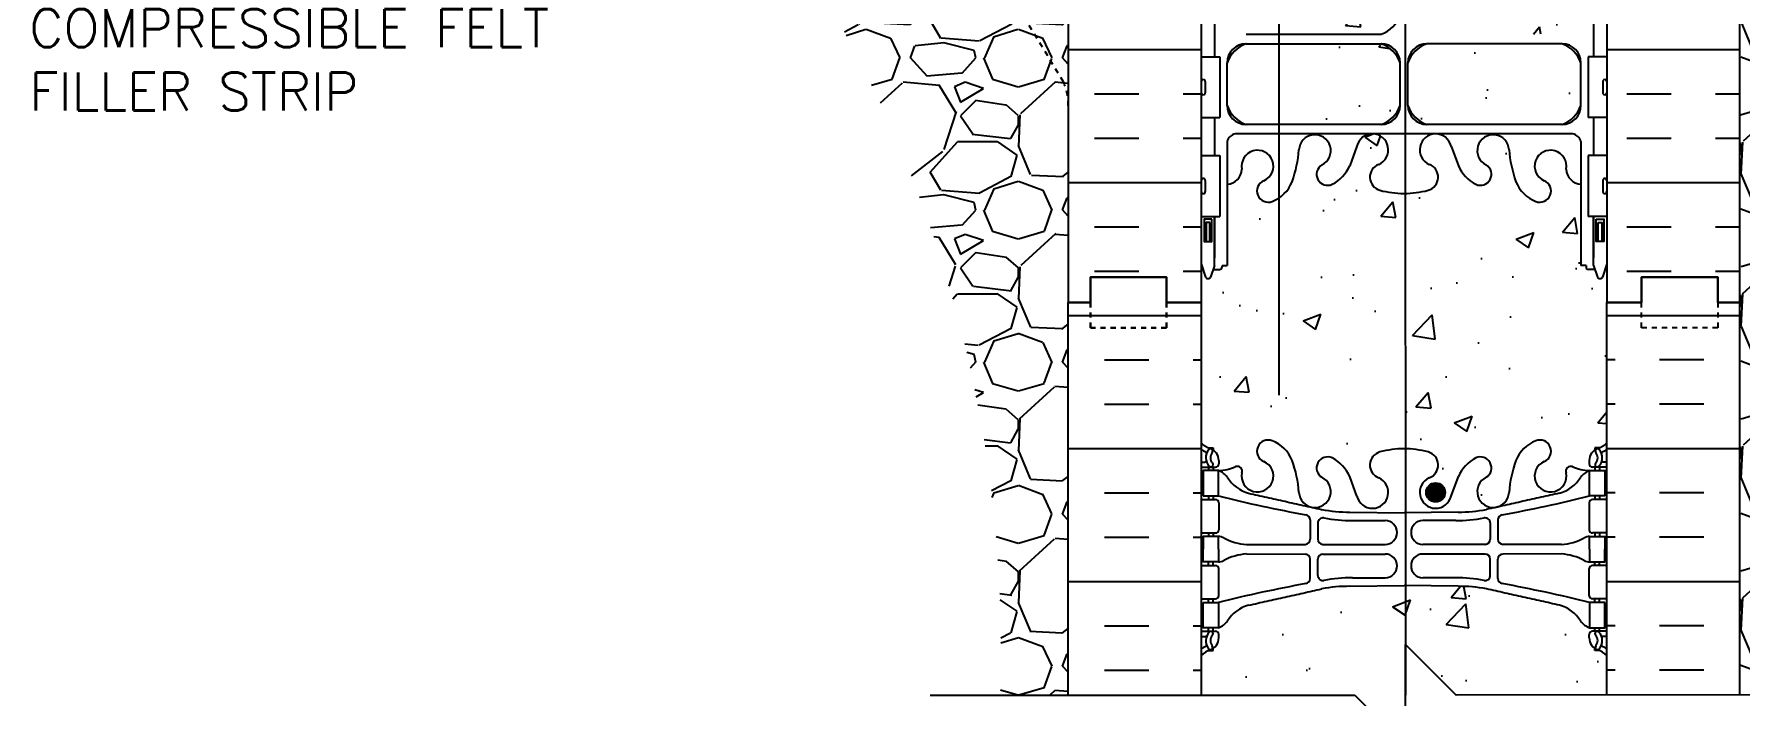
# Model space of a CAD drawing. Header units: inches. Extents: x 14 to 115, y 54 to 152.
# Drawn here: x 61.6 to 95.25, y 86.43 to 99.49 of the extents above; entities that cross this region are included whole.
import ezdxf

# ---------------------------------------------------------------- set-up
doc = ezdxf.new("R2010")
doc.units = ezdxf.units.IN
doc.header["$LTSCALE"] = 0.5
doc.header["$MEASUREMENT"] = 0
doc.linetypes.add('DASHED2', pattern=[0.375, 0.25, -0.125])
doc.linetypes.add('HIDDEN2', pattern=[0.1875, 0.125, -0.0625])
for name, color, linetype in [('HATCH', 12, 'Continuous'), ('Hidden2', 12, 'HIDDEN2'), ('LINE18', 9, 'Continuous'), ('line25', 2, 'Continuous'), ('LINE3', 3, 'Continuous'), ('LINE50', 5, 'Continuous'), ('LINE9', 9, 'Continuous'), ('TEXT', 4, 'Continuous'), ('Web_Edge', 9, 'Continuous')]:
    doc.layers.add(name, color=color, linetype=linetype)
doc.styles.add('ROMANS', font='romans.shx', dxfattribs={"height": 0.75})
pattern_1 = [(0, (-2845.2304, -357.5647), (0, 2.625), []), (0, (-2845.2304, -356.6897), (0, 2.625), [0.875, -0.875]), (0, (-2845.2304, -355.8147), (0, 2.625), [0.875, -0.875])]

msp = doc.modelspace()

# ---------------------------------------------------------------- hatches: boundary and pattern name
at = {"layer": 'HATCH'}
h = msp.add_hatch(dxfattribs=at)
h.set_pattern_fill('INSUL', color=256, scale=7, style=0)
h.set_pattern_definition(pattern_1)
edge = h.paths.add_edge_path()
edge.add_line((84.6265303, 102.1979694), (84.1265303, 102.1979694))
edge.add_line((84.1265303, 102.1979694), (82.3765303, 111.4479694))
edge.add_line((82.3765303, 111.4479694), (82.3765303, 112.1979694))
edge.add_line((82.3765303, 112.1979694), (82.0015303, 112.1979694))
edge.add_line((82.0015303, 112.1979694), (82.0015303, 94.1979694))
edge.add_line((82.0015303, 94.1979694), (82.4390303, 94.1979694))
edge.add_line((82.4390303, 94.1979694), (82.4390303, 94.6979694))
edge.add_line((82.4390303, 94.6979694), (83.9390303, 94.6979694))
edge.add_line((83.9390303, 94.6979694), (83.9390303, 94.1979694))
edge.add_line((83.9390303, 94.1979694), (84.3765303, 94.1979694))
edge.add_line((84.6265303, 102.1979694), (84.6265303, 94.1979694))
h = msp.add_hatch(dxfattribs=at)
h.set_pattern_fill('INSUL', color=256, scale=7, style=0)
h.set_pattern_definition(pattern_1)
edge = h.paths.add_edge_path()
edge.add_line((92.6265303, 102.1979694), (93.1265303, 102.1979694))
edge.add_line((93.1265303, 102.1979694), (94.8765303, 111.4479694))
edge.add_line((94.8765303, 111.4479694), (94.8765303, 112.1979694))
edge.add_line((94.8765303, 112.1979694), (95.2515303, 112.1979694))
edge.add_line((95.2515303, 112.1979694), (95.2515303, 94.1979694))
edge.add_line((95.2515303, 94.1979694), (94.8140303, 94.1979694))
edge.add_line((94.8140303, 94.1979694), (94.8140303, 94.6979694))
edge.add_line((94.8140303, 94.6979694), (93.3140303, 94.6979694))
edge.add_line((93.3140303, 94.6979694), (93.3140303, 94.1979694))
edge.add_line((93.3140303, 94.1979694), (92.8765303, 94.1979694))
edge.add_line((92.6265303, 102.1979694), (92.6265303, 94.1979694))
h = msp.add_hatch(dxfattribs=at)
h.set_pattern_fill('GRAVEL', color=256, scale=3, style=0)
h.set_pattern_definition([(228.0128, (97.41153, 89.45283), (-23.9999947, -27.000004), [0.40361, -39.95726]), (184.9697, (97.14153, 89.15283), (36.00000315, 2.9999739), [0.6926, -68.56777]), (132.5104, (96.45153, 89.09283), (29.9999722, -33.000026), [0.48836, -48.3481]), (267.2737, (95.28153, 88.34283), (2.99998805, 60.0000009), [0.63071, -62.44067]), (292.8337, (95.25153, 87.71283), (-15.0000297, 35.9999892), [0.61847, -61.22812]), (357.2737, (95.49153, 87.14283), (-60.0000009, 2.99998805), [0.63071, -62.44067]), (37.6942, (96.12153, 87.11283), (-39.00002204, -29.9999712), [0.83409, -82.57455]), (72.2553, (96.78153, 87.62283), (21.0000323, 65.9999887), [0.78746, -77.95896]), (121.4296, (97.02153, 88.37283), (-24.0000247, 38.9999851), [0.63285, -62.65222]), (175.2364, (96.69153, 88.91283), (33.0000028, -2.9999746), [0.7225, -35.40229]), (222.3974, (95.97153, 88.97283), (-36.00002205, -32.99997625), [0.934344, -92.500125]), (138.8141, (98.25153, 88.31283), (-21.000009, 17.999992), [0.3189, -31.57153]), (171.4692, (98.01153, 88.52283), (38.9999949, -6.0000237), [0.60671, -60.06453]), (225, (97.4115, 88.6128), (-3e-16, -3), [0.42426, -3.81838]), (203.1986, (97.20153, 88.97283), (14.999999, 6.000004), [0.22847, -22.61885]), (291.8014, (96.99153, 88.88283), (-3, 9.000001), [0.3231, -15.83239]), (30.9638, (97.11153, 88.58283), (8.999994, 6.000007), [0.52479, -16.96807]), (161.565, (97.5615, 88.8528), (6, -2.999995), [0.37947, -9.10736]), (16.3895, (95.25153, 88.88283), (30.0000066, 8.9999781), [0.5316, -52.62853]), (70.3462, (95.76153, 89.03283), (-11.9999857, -33.0000064), [0.44598, -44.15222]), (293.1986, (97.56153, 89.45283), (-6.000004, 14.999999), [0.45694, -22.39037]), (343.6105, (97.74153, 89.03283), (-30.0000066, 8.9999781), [0.5316, -52.62853]), (339.444, (95.25153, 87.02283), (-15.0000055, 5.999988), [0.51264, -25.11937]), (294.7751, (95.73153, 86.84283), (-14.9999766, 33.0000103), [0.42953, -42.52393]), (66.8014, (97.59153, 86.45283), (6.000004, 14.999999), [0.45694, -22.39037]), (17.354, (97.77153, 86.87283), (-39.000006, -11.9999835), [0.50289, -49.78627]), (69.444, (96.12153, 86.45283), (-5.999988, -15.0000055), [0.25632, -25.3757]), (101.31, (97.41153, 86.45283), (-2.999993, 12.000002), [0.15297, -15.14409]), (165.9638, (97.3815, 86.6028), (9.000002, -2.999994), [0.61847, -11.75085]), (186.009, (96.78153, 86.75283), (29.9999993, 2.999998), [0.57315, -56.74177]), (303.69, (97.1115, 88.3128), (-3.000004, 6), [0.43267, -10.384]), (353.1572, (97.35153, 87.95283), (50.9999981, -6.000024), [0.75538, -74.78269]), (60.9454, (98.10153, 87.86283), (-12, -21.000001), [0.30887, -30.57802]), (90, (98.2515, 88.1328), (-3, 3), [0.18, -2.82]), (120.2564, (96.72153, 86.84283), (11.9999847, -21.0000074), [0.41677, -41.26056]), (48.0128, (96.51153, 87.20283), (23.9999947, 27.000004), [0.80722, -39.55366]), (0, (97.0515, 87.8028), (3, 3), [0.78, -2.22]), (325.3048, (97.83153, 87.80283), (-29.9999828, 21.0000258), [0.47434, -46.95982]), (254.0546, (98.22153, 87.53283), (-3, -12), [0.4368, -21.40352]), (207.646, (98.10153, 87.11283), (-56.9999874, -30.00002314), [0.711195, -70.40842]), (175.4261, (97.47153, 86.78283), (-39.0000017, 2.9999844), [0.7524, -74.48722])])
edge = h.paths.add_edge_path()
edge.add_line((95.2515303, 108.1973601), (95.2515303, 94.1979694))
edge.add_line((95.2515303, 94.1979694), (95.2515303, 86.4528345))
edge.add_line((95.2515303, 86.4528345), (95.9256124, 86.4528345))
edge.add_spline(control_points=[(95.9256124, 86.4528345), (96.0338787, 87.0981711), (96.7951031, 91.7032139), (97.4037985, 98.6262522), (100.989784, 105.5249037), (103.8782258, 107.0253353), (104.6731316, 107.4382575)], knot_values=[0, 0, 0, 0, 1.9620139328, 13.9997916935, 21.004381024, 23.6639904352, 23.6639904352, 23.6639904352, 23.6639904352], degree=3, periodic=0)
edge.add_line((104.6731316, 107.4382575), (104.6731316, 108.1979694))
edge.add_line((104.6731316, 108.1979694), (95.2515303, 108.1973601))
h = msp.add_hatch(dxfattribs=at)
h.set_pattern_fill('GRAVEL', color=256, scale=3, style=0)
h.set_pattern_definition([(228.01279, (2.16, 3), (-24, -27), [0.40361, -39.957264]), (184.96974, (1.89, 2.7), (36, 3), [0.692604, -68.567774]), (132.51045, (1.2, 2.64), (30, -33), [0.488364, -48.3481]), (267.27369, (0.03, 1.89), (3, 60), [0.630714, -62.440674]), (292.83365, (0, 1.26), (-15, 36), [0.618465, -61.22812]), (357.27369, (0.24, 0.69), (-60, 3), [0.630714, -62.440674]), (37.69424, (0.87, 0.66), (-39, -30), [0.834087, -82.574546]), (72.25533, (1.53, 1.17), (21, 66), [0.787464, -77.958964]), (121.42957, (1.77, 1.92), (-24, 39), [0.63285, -62.65222]), (175.23636, (1.44, 2.46), (33, -3), [0.722496, -35.40229]), (222.39744, (0.72, 2.52), (-36, -33), [0.934344, -92.500125]), (138.81407, (3, 1.86), (-21, 18), [0.318903, -31.571534]), (171.46923, (2.76, 2.07), (39, -6), [0.60671, -60.064534]), (225, (2.16, 2.16), (-3e-16, -3), [0.42426, -3.81838]), (203.1986, (1.95, 2.52), (15, 6), [0.228474, -22.618845]), (291.8014, (1.74, 2.43), (-3, 9), [0.32311, -15.832385]), (30.96376, (1.86, 2.13), (9, 6), [0.52479, -16.96807]), (161.56505, (2.31, 2.4), (6, -3), [0.37947, -9.10736]), (16.38954, (0, 2.43), (30, 9), [0.5316, -52.628535]), (70.34618, (0.51, 2.58), (-12, -33), [0.445983, -44.152223]), (293.1986, (2.31, 3), (-6, 15), [0.456945, -22.390374]), (343.61046, (2.49, 2.58), (-30, 9), [0.5316, -52.628535]), (339.44395, (0, 0.57), (-15, 6), [0.51264, -25.11937]), (294.77514, (0.48, 0.39), (-15, 33), [0.429534, -42.52393]), (66.8014, (2.34, 0), (6, 15), [0.456945, -22.390374]), (17.35402, (2.52, 0.42), (-39, -12), [0.502893, -49.78627]), (69.44395, (0.87, 0), (-6, -15), [0.25632, -25.37569]), (101.30993, (2.16, 0), (-3, 12), [0.15297, -15.14409]), (165.96376, (2.13, 0.15), (9, -3), [0.618465, -11.75085]), (186.009, (1.53, 0.3), (30, 3), [0.57315, -56.74177]), (303.6901, (1.86, 1.86), (-3, 6), [0.432666, -10.38399]), (353.15723, (2.1, 1.5), (51, -6), [0.75538, -74.78269]), (60.9454, (2.85, 1.41), (-12, -21), [0.30887, -30.57802]), (90, (3, 1.68), (-3, 3), [0.18, -2.82]), (120.25644, (1.47, 0.39), (12, -21), [0.41677, -41.26056]), (48.01279, (1.26, 0.75), (24, 27), [0.807216, -39.553656]), (0, (1.8, 1.35), (3, 3), [0.78, -2.22]), (325.30485, (2.58, 1.35), (30, -21), [0.47434, -46.959823]), (254.0546, (2.97, 1.08), (-3, -12), [0.436806, -21.403524]), (207.64598, (2.85, 0.66), (-57, -30), [0.711195, -70.408423]), (175.42608, (2.22, 0.33), (-39, 3), [0.752397, -74.48722])])
edge = h.paths.add_edge_path()
edge.add_spline(control_points=[(72.5799291, 105.5284542), (72.8962815, 105.3193341), (74.4213179, 104.3112313), (77.0704482, 100.8401119), (79.8325226, 95.1554654), (80.7014513, 89.8089294), (80.6736367, 86.9350179), (80.66897, 86.4528345)], knot_values=[0, 0, 0, 0, 1.1351273369, 5.4720953254, 12.8082697877, 19.9855628155, 21.4325382844, 21.4325382844, 21.4325382844, 21.4325382844], degree=3, periodic=0)
edge.add_line((80.66897, 86.4528345), (82.0015303, 86.4528345))
edge.add_line((82.0015303, 86.4528345), (82.0015303, 98.0729694))
edge.add_line((82.0015303, 98.0729694), (82.0015303, 98.1114973))
edge.add_line((82.0015303, 98.1114973), (82.0015303, 106.3489381))
edge.add_line((82.0015303, 106.3489381), (77.6012885, 106.2041737))
edge.add_line((77.6012885, 106.2041737), (72.5799291, 106.0389751))
edge.add_line((72.5799291, 106.0389751), (72.5799291, 105.5284542))
h = msp.add_hatch(dxfattribs=at)
h.set_pattern_fill('AR-CONC', color=256, scale=0.5)
edge = h.paths.add_edge_path()
edge.add_line((92.3905273, 87.7785391), (92.2855273, 87.7785391))
edge.add_arc((92.407936, 88.1211429), 0.3638149, 214.97751375, 250.33874127, ccw=False)
edge.add_arc((91.4848171, 87.5099129), 0.7434991, 32.79191653, 73.81071146)
edge.add_spline(control_points=[(91.6921132, 88.2239291), (90.2546632, 88.5443891)], knot_values=[0, 0, 1, 1], degree=1, periodic=0)
edge.add_arc((89.6983254, 85.6127843), 2.9839267, 79.25461643, 90.09946546)
edge.add_line((89.6931453, 88.5967065), (88.6265303, 88.612459))
edge.add_line((88.6265303, 88.612459), (87.5599154, 88.5967065))
edge.add_arc((87.5547353, 85.6127843), 2.9839267, 89.90053454, 100.74538357)
edge.add_spline(control_points=[(86.9983974, 88.5443891), (85.5609474, 88.2239291)], knot_values=[0, 0, 1, 1], degree=1, periodic=0)
edge.add_arc((85.7682436, 87.5099129), 0.7434991, 106.18928854, 147.20808347)
edge.add_arc((84.8451247, 88.1211429), 0.3638149, 289.66125873, 325.02248625, ccw=False)
edge.add_line((84.9675333, 87.7785391), (84.8625333, 87.7785391))
edge.add_line((84.8625333, 87.7785391), (84.8625333, 87.7085391))
edge.add_line((84.8625333, 87.7085391), (84.9100333, 87.7085391))
edge.add_arc((84.9100333, 87.6460391), 0.0625, 0, 90, ccw=False)
edge.add_line((84.9725333, 87.6460391), (84.9725333, 87.5785391))
edge.add_arc((84.7225333, 87.5785391), 0.25, 304.05579774, 360, ccw=False)
edge.add_line((84.8625333, 87.3714159), (84.8625333, 87.3296898))
edge.add_line((84.8625333, 87.3296898), (84.7725333, 87.3296898))
edge.add_arc((84.9725333, 86.8714323), 0.5, 113.57817848, 133.78911117)
edge.add_line((84.6265303, 87.2323781), (84.6265303, 86.4507634))
edge.add_line((84.6265303, 86.4507634), (87.6552519, 86.4507634))
edge.add_line((87.6552519, 86.4507634), (88.6552519, 85.4507634))
edge.add_line((88.6552519, 85.4507634), (88.6552519, 87.4507634))
edge.add_line((88.6552519, 87.4507634), (89.6552519, 86.4507634))
edge.add_line((89.6552519, 86.4507634), (92.6265303, 86.4516306))
edge.add_line((92.6265303, 86.4516306), (92.6265303, 87.2323781))
edge.add_arc((92.2805273, 86.8714323), 0.5, 46.21088883, 66.42182152)
edge.add_line((92.4805273, 87.3296898), (92.3905273, 87.3296898))
edge.add_line((92.3905273, 87.3296898), (92.3905273, 87.3714159))
edge.add_arc((92.5305273, 87.5785391), 0.25, 180, 235.94420226, ccw=False)
edge.add_line((92.2805273, 87.5785391), (92.2805273, 87.6460391))
edge.add_arc((92.3430273, 87.6460391), 0.0625, 90, 180, ccw=False)
edge.add_line((92.3430273, 87.7085391), (92.3905273, 87.7085391))
edge.add_line((92.3905273, 87.7085391), (92.3905273, 87.7785391))
h.paths.add_polyline_path([(92.6265303, 94.1979694), (92.6265303, 94.9573581), (92.5415339, 94.6967025, -0.6), (92.4415339, 94.6967025), (92.3926209, 94.8467025), (92.2665339, 94.8467025, -0.4142135624), (92.2165339, 94.8967025), (92.2165339, 94.9267025), (92.1165339, 94.9267025), (92.1165339, 96.5282005, -0.3803920598), (91.8235695, 96.8233022, 2.0872314076), (91.3896701, 96.5984849, -1), (91.2262415, 96.1899618, -0.213449913), (90.8340157, 96.5791623, -0.0682259172), (90.6983179, 97.2070288, 1.7531709102), (90.2473803, 96.9104207, -0.9407930193), (90.0438678, 96.5271575, -0.1730747606), (89.6979595, 96.8938145), (89.5553216, 97.2806594, 1.6124735372), (89.1237785, 96.9210712, -0.734872413), (89.1006749, 96.4100323, -0.0684752628), (88.6265344, 96.3479694, -0.0684752628), (88.152394, 96.4100323, -0.734872413), (88.1292904, 96.9210712, 1.6124735372), (87.6977472, 97.2806594), (87.5551094, 96.8938145, -0.1730747606), (87.2092011, 96.5271575, -0.9407930193), (87.0056885, 96.9104207, 1.7531709102), (86.5547509, 97.2070288, -0.0682259172), (86.4190531, 96.5791623, -0.213449913), (86.0268273, 96.1899618, -1), (85.8633988, 96.5984849, 2.0872314076), (85.4294993, 96.8233022, -0.3803970205), (85.1365295, 96.5282002), (85.1365267, 94.9267025), (85.0365267, 94.9267025), (85.0365267, 94.8967025, -0.4142135624), (84.9865267, 94.8467025), (84.8604397, 94.8467025), (84.8115267, 94.6967025, -0.6), (84.7115267, 94.6967025), (84.6265303, 94.9573581), (84.6265303, 94.1979694), (84.6265303, 91.4247, 0.0884161507), (84.7725333, 91.3273883), (84.8625333, 91.3273883), (84.8625333, 91.2856622, -0.2490694202), (84.9725333, 91.0785391), (84.9725333, 91.0110391, -0.4142135624), (84.9100333, 90.9485391), (84.8625333, 90.9485391), (84.8625333, 90.8785391), (84.9675333, 90.8785391, 0.0853478446), (85.2969928, 90.9540576, -0.6696014941), (85.4294952, 90.8337759, 2.0872314076), (85.8633947, 91.0585932, -1), (86.0268232, 91.4671163, -0.213449913), (86.419049, 91.0779158, -0.0682259172), (86.5547468, 90.4500493, 1.7531709102), (87.0056844, 90.7466574, -0.9407930193), (87.2091969, 91.1299206, -0.1730747606), (87.5551053, 90.7632636), (87.6977431, 90.3764187, 1.6124735372), (88.1292863, 90.7360069, -0.734872413), (88.1523899, 91.2470458, -0.0684752628), (88.6265303, 91.3091087, -0.0684752628), (89.1006707, 91.2470458, -0.734872413), (89.1237744, 90.7360069, 1.6124735372), (89.5553175, 90.3764187), (89.6979554, 90.7632636, -0.1730747606), (90.0438637, 91.1299206, -0.9407930193), (90.2473762, 90.7466574, 1.7531709102), (90.6983138, 90.4500493, -0.0682259172), (90.8340116, 91.0779158, -0.213449913), (91.2262374, 91.4671163, -1), (91.389666, 91.0585932, 2.0872314076), (91.8235654, 90.8337759, -0.6696014941), (91.9560678, 90.9540576, 0.0853478446), (92.2855273, 90.8785391), (92.3905273, 90.8785391), (92.3905273, 90.9485391), (92.3430273, 90.9485391, -0.4142135624), (92.2805273, 91.0110391), (92.2805273, 91.0785391, -0.2490694202), (92.3905273, 91.2856622), (92.3905273, 91.3273883), (92.4805273, 91.3273883, 0.0884161507), (92.6265303, 91.4247)])
h.paths.add_polyline_path([(88.5502844, 98.9247585, 0.2256517541), (88.1752844, 99.2997585), (85.5115349, 99.2997585, 0.2256517541), (85.1365349, 98.9247585), (85.1365349, 98.0839526, 0.2256517541), (85.5115349, 97.7089526), (88.1752844, 97.7089526, 0.2256517541), (88.5502844, 98.0839526)])
h.paths.add_polyline_path([(88.5502844, 99.8653801), (88.5502844, 100.706186, 0.2256517541), (88.1752844, 101.081186), (85.5115349, 101.081186, 0.2256517541), (85.1365349, 100.706186), (85.1365349, 99.8653801, 0.2256517541), (85.5115349, 99.4903801), (88.1752844, 99.4903801, 0.2256517541)])
h.paths.add_polyline_path([(92.1165339, 99.8653801), (92.1165339, 100.706186, 0.2256517541), (91.7415339, 101.081186), (89.0777844, 101.081186, 0.2256517541), (88.7027844, 100.706186), (88.7027844, 99.8653801, 0.2256517541), (89.0777844, 99.4903801), (91.7415339, 99.4903801, 0.2256517541)])
h.paths.add_polyline_path([(92.1165339, 98.9247585, 0.2256517541), (91.7415339, 99.2997585), (89.0777844, 99.2997585, 0.2256517541), (88.7027844, 98.9247585), (88.7027844, 98.0839526, 0.2256517541), (89.0777844, 97.7089526), (91.7415339, 97.7089526, 0.2256517541), (92.1165339, 98.0839526)])
h.paths.add_polyline_path([(90.9992102, 105.1272525), (85.2976856, 105.1272525, 0.2681558505), (85.1365307, 104.9791155), (85.1365307, 103.5103127), (85.2565267, 103.3103194), (85.2565267, 103.1979694), (85.2565267, 103.0856194), (85.1365307, 102.885626), (85.1365307, 101.4168233, 0.2681558505), (85.2976856, 101.2686862), (90.9992102, 101.2686862)])
h = msp.add_hatch(dxfattribs=at)
h.set_pattern_fill('INSUL', color=256, scale=7, style=0)
h.set_pattern_definition([(0, (-2841.535, -320.8115), (0, 2.625), []), (0, (-2841.535, -319.9365), (0, 2.625), [0.875, -0.875]), (0, (-2841.535, -319.0615), (0, 2.625), [0.875, -0.875])])
h.paths.add_polyline_path([(82.0015303, 86.4528345), (84.6265303, 86.4528345), (84.6265303, 94.1979694), (83.9390303, 94.1979694), (83.9390303, 94.6979694), (82.4390303, 94.6979694), (82.4390303, 94.1979694), (82.0015303, 94.1979694)])
h = msp.add_hatch(dxfattribs=at)
h.set_pattern_fill('INSUL', color=256, scale=7, style=0)
h.set_pattern_definition([(180, (3018.788, -320.8115), (0, 2.625), []), (180, (3018.788, -319.9365), (0, 2.625), [0.875, -0.875]), (180, (3018.788, -319.0615), (0, 2.625), [0.875, -0.875])])
h.paths.add_polyline_path([(92.6265303, 86.4528345), (95.2515303, 86.4528345), (95.2515303, 94.1979694), (94.8140303, 94.1979694), (94.8140303, 94.6979694), (93.3140303, 94.6979694), (93.3140303, 94.1979694), (92.6265303, 94.1979694)])
at = {"layer": 'LINE3'}
for points in [[(89.4378403, 90.4491569, 1), (89.0628403, 90.4491569, 1)], [(89.0628403, 90.4491569, 1), (89.4378403, 90.4491569, 1)]]:
    msp.add_hatch(color=256, dxfattribs=at).paths.add_polyline_path(points)

# ---------------------------------------------------------------- linework, layer by layer
at = {"layer": 'Hidden2'}
msp.add_lwpolyline([(82.0015303, 98.0729694, 0.1043800182), (81.9094087, 98.5479694), (78.1714033, 104.6979694, -0.1316524976), (77.5015303, 107.1979694), (77.5015303, 108.1275398)], format="xyb", dxfattribs=at)
at = {"layer": 'LINE18'}
for p, q in [((88.6552519, 85.4507634), (88.6552519, 87.4507634)), ((88.6552519, 87.4507634), (89.6552519, 86.4507634)), ((79.280256, 86.4507634), (87.6552519, 86.4507634)), ((87.6552519, 86.4507634), (88.6552519, 85.4507634)), ((96.7515303, 86.4528345), (89.6552519, 86.4507634))]:
    msp.add_line(p, q, dxfattribs=at)
at = {"layer": 'line25'}
for p, q in [((84.6265303, 102.1979694), (84.6265303, 94.1979694)), ((92.6265303, 102.1979694), (92.6265303, 94.1979694)), ((84.6265303, 99.0429694), (84.9914829, 99.0429694)), ((84.9914829, 99.0429694), (84.9914829, 97.8429694)), ((92.6265303, 99.0429694), (92.2615777, 99.0429694)), ((92.2615777, 99.0429694), (92.2615777, 97.8429694)), ((84.6265303, 97.8429694), (84.9914829, 97.8429694)), ((92.6265303, 97.8429694), (92.2615777, 97.8429694)), ((84.6265303, 97.0929694), (84.9914829, 97.0929694)), ((84.9914829, 97.0929694), (84.9914829, 95.8929694)), ((92.6265303, 97.0929694), (92.2615777, 97.0929694)), ((92.2615777, 97.0929694), (92.2615777, 95.8929694)), ((84.6265303, 95.8929694), (84.9914829, 95.8929694)), ((92.6265303, 95.8929694), (92.2615777, 95.8929694)), ((84.6265303, 94.1979694), (84.6265303, 86.4528345)), ((92.6265303, 86.4528345), (92.6265303, 94.1979694))]:
    msp.add_line(p, q, dxfattribs=at)
at = {"layer": 'LINE3'}
for p, q in [((88.6481761, 110.6958983), (88.6552519, 86.4512169)), ((86.1665617, 92.3696521), (86.1665617, 108.5497624))]:
    msp.add_line(p, q, dxfattribs=at)
msp.add_circle((89.2503403, 90.4491569), 0.1875, dxfattribs=at)
msp.add_circle((89.2503403, 90.4491569), 0.1875, dxfattribs=at)
at = {"layer": 'LINE50'}
for p, q in [((82.0015303, 112.1979694), (82.0015303, 94.1979694)), ((95.2515303, 94.1979694), (95.2515303, 112.1979694)), ((82.0015303, 86.4528345), (82.0015303, 94.1979694)), ((95.2515303, 86.4528345), (95.2515303, 94.1979694))]:
    msp.add_line(p, q, dxfattribs=at)
for points in [[(84.6265303, 94.1979694), (83.9390303, 94.1979694), (83.9390303, 94.6979694), (82.4390303, 94.6979694), (82.4390303, 94.1979694), (82.0015303, 94.1979694)], [(82.0015303, 94.1979694), (82.4390303, 94.1979694), (82.4390303, 94.6979694), (83.9390303, 94.6979694), (83.9390303, 94.1979694), (84.6265303, 94.1979694)], [(84.6265303, 94.1979694), (83.9390303, 94.1979694), (83.9390303, 94.6979694), (82.4390303, 94.6979694), (82.4390303, 94.1979694), (82.0015303, 94.1979694)], [(92.6265303, 94.1979694), (93.3140303, 94.1979694), (93.3140303, 94.6979694), (94.8140303, 94.6979694), (94.8140303, 94.1979694), (95.2515303, 94.1979694)], [(95.2515303, 94.1979694), (94.8140303, 94.1979694), (94.8140303, 94.6979694), (93.3140303, 94.6979694), (93.3140303, 94.1979694), (92.6265303, 94.1979694)]]:
    msp.add_lwpolyline(points, dxfattribs=at)
at = {"layer": 'LINE9'}
for p, q in [((84.6265303, 98.4979694), (84.6265339, 98.4979694)), ((84.6265303, 98.3879694), (84.6265339, 98.3879694)), ((84.6265339, 98.5529694), (84.6265339, 98.3329694)), ((84.6665339, 98.2929694), (84.6665339, 98.2929694)), ((84.7065339, 98.5529694), (84.7065339, 98.3329694)), ((92.5465267, 98.5529694), (92.5465267, 98.3329694)), ((92.5865267, 98.2929694), (92.5865267, 98.2929694)), ((92.6265267, 98.5529694), (92.6265267, 98.3329694)), ((92.6265303, 98.4979694), (92.6265267, 98.4979694)), ((92.6265303, 98.3879694), (92.6265267, 98.3879694)), ((84.6265339, 96.6029694), (84.6265339, 96.3829694)), ((84.6665339, 96.6429694), (84.6665339, 96.6429694)), ((84.7065339, 96.6029694), (84.7065339, 96.3829694)), ((92.5465267, 96.6029694), (92.5465267, 96.3829694)), ((92.5865267, 96.6429694), (92.5865267, 96.6429694)), ((92.6265267, 96.6029694), (92.6265267, 96.3829694)), ((84.6265303, 96.5479694), (84.6265339, 96.5479694)), ((84.6265303, 96.4379694), (84.6265339, 96.4379694)), ((84.6665339, 96.3429694), (84.6665339, 96.3429694)), ((92.5865267, 96.3429694), (92.5865267, 96.3429694)), ((92.6265303, 96.5479694), (92.6265267, 96.5479694)), ((92.6265303, 96.4379694), (92.6265267, 96.4379694))]:
    msp.add_line(p, q, dxfattribs=at)
at = {"layer": 'LINE9', "linetype": 'DASHED2', "ltscale": 0.15}
for points in [[(82.4390303, 94.1979694), (82.4390303, 94.1979694), (82.4390303, 93.6979694), (83.9390303, 93.6979694), (83.9390303, 94.1979694), (83.9390303, 94.1979694)], [(83.9390303, 94.1979694), (83.9390303, 94.1979694), (83.9390303, 93.6979694), (82.4390303, 93.6979694), (82.4390303, 94.1979694), (82.4390303, 94.1979694)], [(94.8140303, 94.1979694), (94.8140303, 94.1979694), (94.8140303, 93.6979694), (93.3140303, 93.6979694), (93.3140303, 94.1979694), (93.3140303, 94.1979694)]]:
    msp.add_lwpolyline(points, dxfattribs=at)
at = {"layer": 'LINE9'}
for centre, start, end in [((84.6665339, 98.5529694), 90, 180), ((84.6665339, 98.5529694), 0, 90), ((92.5865267, 98.5529694), 90, 180), ((92.5865267, 98.5529694), 360, 90), ((84.6665339, 98.3329694), 180, 270), ((84.6665339, 98.3329694), 270, 0), ((92.5865267, 98.3329694), 180, 270), ((92.5865267, 98.3329694), 270, 0), ((84.6665339, 96.6029694), 90, 180), ((84.6665339, 96.6029694), 0, 90), ((92.5865267, 96.6029694), 90, 180), ((92.5865267, 96.6029694), 360, 90), ((84.6665339, 96.3829694), 180, 270), ((84.6665339, 96.3829694), 270, 0), ((92.5865267, 96.3829694), 180, 270), ((92.5865267, 96.3829694), 270, 0)]:
    msp.add_arc(centre, 0.04, start, end, dxfattribs=at)
at = {"layer": 'Web_Edge'}
for p, q in [((85.5115349, 99.4903801), (88.1752844, 99.4903801)), ((85.5115349, 99.2997585), (88.1752844, 99.2997585)), ((91.7415339, 99.2997585), (89.0777844, 99.2997585)), ((85.1365349, 98.0839526), (85.1365349, 98.9247585)), ((88.5502844, 98.0839526), (88.5502844, 98.9247585)), ((88.7027844, 98.0831366), (88.7027844, 98.9239425)), ((92.1165339, 98.0839526), (92.1165339, 98.9247585)), ((88.1752844, 97.7089526), (85.5115349, 97.7089526)), ((91.7415339, 97.7089526), (89.0777844, 97.7089526)), ((85.136531, 97.3733166), (85.1365267, 94.9267025)), ((91.9553833, 97.5214526), (85.2976856, 97.5214526)), ((87.6977472, 97.2806594), (87.5551094, 96.8938145)), ((89.5553216, 97.2806594), (89.6979595, 96.8938145)), ((92.1165339, 97.3733291), (92.1165339, 94.9267025)), ((84.8865267, 94.9267025), (84.8865267, 95.8929694)), ((92.3665339, 94.9267025), (92.3665339, 95.8929694)), ((84.6265303, 94.9573581), (84.7115267, 94.6967025)), ((84.8865267, 94.9267025), (84.8115267, 94.6967025)), ((85.0365267, 94.9267025), (85.1365267, 94.9267025)), ((85.0365267, 94.9267025), (85.0365267, 94.8967025)), ((85.0365267, 94.8967025), (85.0365267, 94.8967025)), ((92.2165339, 94.9267025), (92.1165339, 94.9267025)), ((92.2165339, 94.9267025), (92.2165339, 94.8967025)), ((92.2165339, 94.8967025), (92.2165339, 94.8967025)), ((92.3665339, 94.9267025), (92.4415339, 94.6967025)), ((92.6265303, 94.9573581), (92.5415339, 94.6967025)), ((84.8604397, 94.8467025), (84.9865267, 94.8467025)), ((92.3926209, 94.8467025), (92.2665339, 94.8467025)), ((84.7725333, 91.3273883), (84.8625333, 91.3273883)), ((84.8625333, 91.3273883), (84.8625333, 91.2856622)), ((92.4805273, 91.3273883), (92.3905273, 91.3273883)), ((92.3905273, 91.3273883), (92.3905273, 91.2856622)), ((84.6265303, 91.0485391), (84.7044088, 91.0485391)), ((84.6265303, 90.9485391), (84.9100333, 90.9485391)), ((84.7725333, 90.9485391), (84.7725333, 90.8785391)), ((84.8625333, 90.9485391), (84.8625333, 90.8785391)), ((84.9725333, 91.0785391), (84.9725333, 91.0110391)), ((92.2805273, 91.0785391), (92.2805273, 91.0110391)), ((92.6265303, 90.9485391), (92.3430273, 90.9485391)), ((92.3905273, 90.9485391), (92.3905273, 90.8785391)), ((92.4805273, 90.9485391), (92.4805273, 90.8785391)), ((92.6265303, 91.0485391), (92.5486518, 91.0485391)), ((87.6977431, 90.3764187), (87.5551053, 90.7632636)), ((89.5553175, 90.3764187), (89.6979554, 90.7632636)), ((84.6265303, 90.3085391), (84.9100333, 90.3085391)), ((84.7725333, 90.3785391), (84.7725333, 90.3085391)), ((84.8625333, 90.3785391), (84.8625333, 90.3085391)), ((84.9725333, 90.2460391), (84.9725333, 89.7110391)), ((92.2805273, 90.2460391), (92.2805273, 89.7110391)), ((92.6265303, 90.3085391), (92.3430273, 90.3085391)), ((92.3905273, 90.3785391), (92.3905273, 90.3085391)), ((92.4805273, 90.3785391), (92.4805273, 90.3085391)), ((86.7745874, 89.9086137), (86.7745874, 89.5238499)), ((86.9270874, 89.8465582), (86.9270874, 89.5238499)), ((87.5599154, 90.0603716), (88.6265374, 90.044619)), ((87.6072498, 89.8924873), (88.2541312, 89.8924873)), ((89.6931453, 90.0603716), (88.6265232, 90.044619)), ((89.6458108, 89.8924873), (88.9989295, 89.8924873)), ((90.3259732, 89.8465582), (90.3259732, 89.5238499)), ((90.4784732, 89.9086137), (90.4784732, 89.5238499)), ((84.6265303, 89.6485391), (84.9100333, 89.6485391)), ((84.7725333, 89.6485391), (84.7725333, 89.5785391)), ((84.8625333, 89.6485391), (84.8625333, 89.5785391)), ((92.6265303, 89.6485391), (92.3430273, 89.6485391)), ((92.3905273, 89.6485391), (92.3905273, 89.5785391)), ((92.4805273, 89.6485391), (92.4805273, 89.5785391)), ((85.5202574, 89.423069), (86.6746551, 89.4238499)), ((85.5202574, 89.2340091), (86.6746551, 89.2332282)), ((87.0270874, 89.4238499), (88.2541312, 89.4238499)), ((87.0270874, 89.2332282), (88.2541312, 89.2332282)), ((90.2259732, 89.4238499), (88.9989295, 89.4238499)), ((90.2259732, 89.2332282), (88.9989295, 89.2332282)), ((91.7328032, 89.423069), (90.5784056, 89.4238499)), ((91.7328032, 89.2340091), (90.5784056, 89.2332282)), ((84.6265303, 89.0085391), (84.9100333, 89.0085391)), ((84.7725333, 89.0085391), (84.7725333, 89.0785391)), ((84.8625333, 89.0085391), (84.8625333, 89.0785391)), ((84.9725333, 88.4110391), (84.9725333, 88.9460391)), ((86.7745874, 88.7484644), (86.7745874, 89.1332282)), ((86.9270874, 88.8105199), (86.9270874, 89.1332282)), ((90.3259732, 88.8105199), (90.3259732, 89.1332282)), ((90.4784732, 88.7484644), (90.4784732, 89.1332282)), ((92.2805273, 88.4110391), (92.2805273, 88.9460391)), ((92.6265303, 89.0085391), (92.3430273, 89.0085391)), ((92.3905273, 89.0085391), (92.3905273, 89.0785391)), ((92.4805273, 89.0085391), (92.4805273, 89.0785391)), ((87.5599154, 88.5967065), (88.6265374, 88.6124591)), ((87.6072498, 88.7645908), (88.2541312, 88.7645908)), ((89.6931453, 88.5967065), (88.6265232, 88.6124591)), ((89.6458108, 88.7645908), (88.9989295, 88.7645908)), ((84.6265303, 88.3485391), (84.9100333, 88.3485391)), ((84.7725333, 88.2785391), (84.7725333, 88.3485391)), ((84.8625333, 88.2785391), (84.8625333, 88.3485391)), ((92.6265303, 88.3485391), (92.3430273, 88.3485391)), ((92.3905273, 88.2785391), (92.3905273, 88.3485391)), ((92.4805273, 88.2785391), (92.4805273, 88.3485391)), ((84.6265303, 87.7085391), (84.9100333, 87.7085391)), ((84.6265303, 87.6085391), (84.7044088, 87.6085391)), ((84.7725333, 87.7085391), (84.7725333, 87.7785391)), ((84.8625333, 87.7085391), (84.8625333, 87.7785391)), ((84.9725333, 87.5785391), (84.9725333, 87.6460391)), ((92.2805273, 87.5785391), (92.2805273, 87.6460391)), ((92.6265303, 87.7085391), (92.3430273, 87.7085391)), ((92.3905273, 87.7085391), (92.3905273, 87.7785391)), ((92.4805273, 87.7085391), (92.4805273, 87.7785391)), ((92.6265303, 87.6085391), (92.5486518, 87.6085391)), ((84.7725333, 87.3296898), (84.8625333, 87.3296898)), ((84.8625333, 87.3296898), (84.8625333, 87.3714159)), ((92.3905273, 87.3296898), (92.3905273, 87.3714159)), ((92.4805273, 87.3296898), (92.3905273, 87.3296898))]:
    msp.add_line(p, q, dxfattribs=at)
for points in [[(84.8865267, 99.7929694), (84.8865267, 99.0429694)], [(92.3665339, 99.7929694), (92.3665339, 99.0429694)], [(84.8865267, 97.8429694), (84.8865267, 97.0929694)], [(92.3665339, 97.8429694), (92.3665339, 97.0929694)], [(84.8865267, 95.8929694), (84.8865267, 95.0767025)], [(92.3665339, 95.8929694), (92.3665339, 95.0767025)], [(84.9675333, 89.3285391), (84.9675333, 89.5785391), (84.6675333, 89.5785391), (84.6675333, 89.3285391)], [(92.2855273, 89.3285391), (92.2855273, 89.5785391), (92.5855273, 89.5785391), (92.5855273, 89.3285391)], [(84.9675333, 89.3285391), (84.9675333, 89.0785391), (84.6675333, 89.0785391), (84.6675333, 89.3285391)], [(92.2855273, 89.3285391), (92.2855273, 89.0785391), (92.5855273, 89.0785391), (92.5855273, 89.3285391)]]:
    msp.add_lwpolyline(points, dxfattribs=at)
for points in [[(84.8365267, 95.8367025), (84.6865267, 95.8367025), (84.6865267, 95.3967025), (84.8365267, 95.3967025)], [(84.7965267, 95.7767025), (84.7265267, 95.7767025), (84.7265267, 95.3967025), (84.7965267, 95.3967025)], [(92.4165339, 95.8367025), (92.5665339, 95.8367025), (92.5665339, 95.3967025), (92.4165339, 95.3967025)], [(92.4565339, 95.7767025), (92.5265339, 95.7767025), (92.5265339, 95.3967025), (92.4565339, 95.3967025)], [(84.6675333, 90.3785391), (84.9675333, 90.3785391), (84.9675333, 90.8785391), (84.6675333, 90.8785391)], [(92.5855273, 90.3785391), (92.2855273, 90.3785391), (92.2855273, 90.8785391), (92.5855273, 90.8785391)], [(84.6675333, 88.2785391), (84.9675333, 88.2785391), (84.9675333, 87.7785391), (84.6675333, 87.7785391)], [(92.5855273, 88.2785391), (92.2855273, 88.2785391), (92.2855273, 87.7785391), (92.5855273, 87.7785391)]]:
    msp.add_lwpolyline(points, close=True, dxfattribs=at)
for centre, radius, start, end in [((87.9684761, 100.0721885), 0.6174712, 289.5681562, 340.4318438), ((85.7183433, 98.7179502), 0.6174712, 109.5681562, 160.4318438), ((85.5115349, 98.9247585), 0.375, 90, 180), ((87.9684761, 98.7179502), 0.6174712, 19.5681562, 70.4318438), ((88.1752844, 98.9247585), 0.375, 360, 90), ((89.2845928, 98.7179502), 0.6174712, 109.5681562, 160.4318438), ((89.0777844, 98.9247585), 0.375, 90, 180), ((91.5347256, 98.7179502), 0.6174712, 19.5681562, 70.4318438), ((91.7415339, 98.9247585), 0.375, 360, 90), ((85.7183433, 98.290761), 0.6174712, 199.5681562, 250.4318438), ((85.5115349, 98.0839526), 0.375, 180, 270), ((87.9684761, 98.290761), 0.6174712, 289.5681562, 340.4318438), ((88.1752844, 98.0839526), 0.375, 270, 0), ((89.2845928, 98.290761), 0.6174712, 199.5681562, 250.4318438), ((89.0777844, 98.0839526), 0.375, 180, 270), ((91.5347256, 98.290761), 0.6174712, 289.5681562, 340.4318438), ((91.7415339, 98.0839526), 0.375, 270, 0), ((85.3452844, 97.307944), 0.21875, 102.56779829, 162.61179022), ((86.867925, 97.1920643), 0.3135314, 296.06517412, 177.26428959), ((88.0027244, 97.2079213), 0.3135314, 293.80836634, 166.58536602), ((89.2503445, 97.2079213), 0.3135314, 13.41463398, 246.19163366), ((90.3851439, 97.1920643), 0.3135314, 2.73571041, 243.93482588), ((91.9077844, 97.307944), 0.21875, 17.39173486, 77.43220171), ((85.7368328, 96.885335), 0.3135314, 293.80836634, 191.41137858), ((84.1969219, 97.3880181), 2.3647652, 339.99849228, 355.61052721), ((87.1191477, 96.7250034), 0.2173766, 121.46298898, 294.47356082), ((88.220808, 96.6691669), 0.2680135, 109.96624785, 255.21080764), ((89.0322608, 96.6691669), 0.2680135, 284.78919236, 70.03375215), ((90.1339211, 96.7250034), 0.2173766, 245.52643918, 58.53701102), ((93.0561469, 97.3880181), 2.3647652, 184.38947279, 200.00150772), ((91.5162361, 96.885335), 0.3135314, 348.58862142, 246.19163366), ((85.117135, 96.8404321), 0.3128337, 273.55438841, 356.86106273), ((85.9451131, 96.3942234), 0.22, 111.80374799, 291.80374799), ((85.7878637, 96.8230205), 0.6766586, 290.68025283, 338.87610785), ((86.8683976, 97.1951706), 0.7499257, 297.02952574, 336.30624711), ((90.3846712, 97.1951706), 0.7499257, 203.69375289, 242.97047426), ((91.4652051, 96.8230205), 0.6766586, 201.12389215, 249.31974717), ((91.3079558, 96.3942234), 0.22, 248.19625201, 68.19625201), ((92.1359338, 96.8404321), 0.3128337, 183.13893727, 266.4446069), ((88.6149908, 98.1019488), 1.7540174, 254.70816625, 270.37708125), ((88.6380781, 98.1019488), 1.7540174, 269.62291875, 285.29183375), ((84.9865267, 94.8967025), 0.05, 270, 0), ((92.2665339, 94.8967025), 0.05, 180, 270), ((84.7615267, 94.7233692), 0.0566667, 208.07248694, 331.92751306), ((92.4915339, 94.7233692), 0.0566667, 208.07248694, 331.92751306), ((84.9725333, 91.7856458), 0.5, 226.21088883, 250.52877936), ((84.9725333, 91.7856458), 0.6, 234.78321605, 245.07477071), ((84.9662407, 91.1330985), 0.25, 140.114512, 222.46086784), ((84.7104511, 91.2226282), 0.0210317, 343.46400404, 63.99572766), ((84.8084743, 91.2639952), 0.0450092, 321.44800065, 139.1878992), ((84.7225333, 91.0785391), 0.25, 0, 70.52877936), ((84.9662407, 91.1330985), 0.16, 140.0000772, 222.46086784), ((85.9451089, 91.2628547), 0.22, 68.19625201, 248.19625201), ((85.7878596, 90.8340577), 0.6766586, 21.12389215, 69.31974717), ((88.2208039, 90.9879112), 0.2680135, 104.78919236, 250.03375215), ((88.6149867, 89.5551293), 1.7540174, 89.62291875, 105.29183375), ((88.638074, 89.5551293), 1.7540174, 74.70816625, 90.37708125), ((89.0322567, 90.9879112), 0.2680135, 289.96624785, 75.21080764), ((91.465201, 90.8340577), 0.6766586, 110.68025283, 158.87610785), ((91.3079517, 91.2628547), 0.22, 291.80374799, 111.80374799), ((92.5305273, 91.0785391), 0.25, 109.47122064, 180), ((92.4445863, 91.2639952), 0.0450092, 40.8121008, 218.55199935), ((92.2868199, 91.1330985), 0.16, 317.53913216, 39.9999228), ((92.2805273, 91.7856458), 0.5, 289.47122064, 313.78911117), ((92.2868199, 91.1330985), 0.25, 317.53913216, 39.885488), ((92.5426095, 91.2226282), 0.0210317, 116.00427234, 196.53599596), ((92.2805273, 91.7856458), 0.6, 294.92522929, 305.21678395), ((84.7046128, 91.0681215), 0.0195835, 269.40315581, 15.49009994), ((84.8150043, 90.9947057), 0.045, 222.46086784, 42.46086784), ((84.9100333, 91.0110391), 0.0625, 270, 0), ((84.9126662, 91.874318), 0.9972894, 273.15379164, 293.14670172), ((84.8451247, 90.5359352), 0.3638149, 34.97751375, 70.33874127), ((85.3384713, 90.8666271), 0.0967706, 340.15512933, 110.43306701), ((85.7368287, 90.7717431), 0.3135314, 168.58862142, 66.19163366), ((84.1969178, 90.26906), 2.3647652, 4.38947279, 20.00150772), ((87.1191436, 90.9320747), 0.2173766, 65.52643918, 238.53701102), ((86.8683935, 90.4619075), 0.7499257, 23.69375289, 62.97047426), ((90.3846671, 90.4619075), 0.7499257, 117.02952574, 156.30624711), ((90.133917, 90.9320747), 0.2173766, 301.46298898, 114.47356082), ((93.0561428, 90.26906), 2.3647652, 159.99849228, 175.61052721), ((91.516232, 90.7717431), 0.3135314, 113.80836634, 11.41137858), ((91.9145893, 90.8666271), 0.0967706, 69.56693299, 199.84487067), ((92.3403944, 91.874318), 0.9972894, 246.85329828, 266.84620836), ((92.407936, 90.5359352), 0.3638149, 109.66125873, 145.02248625), ((92.3430273, 91.0110391), 0.0625, 180, 270), ((92.4380563, 90.9947057), 0.045, 137.53913216, 317.53913216), ((92.5484478, 91.0681215), 0.0195835, 164.50990006, 270.59684419), ((85.7682436, 91.1471652), 0.7434991, 212.79191653, 253.81071146), ((86.8679208, 90.4650138), 0.3135314, 182.73571041, 63.93482588), ((88.0027203, 90.4491569), 0.3135314, 193.41463398, 66.19163366), ((89.2503403, 90.4491569), 0.3135314, 113.80836634, 346.58536602), ((90.3851398, 90.4650138), 0.3135314, 116.06517412, 357.26428959), ((91.4848171, 91.1471652), 0.7434991, 286.18928854, 327.20808347), ((84.9100333, 90.2460391), 0.0625, 0, 90), ((91.776137, 117.798909), 28.2530312, 256.05521883, 259.63434081), ((85.4769237, 117.798909), 28.2530312, 280.36565919, 283.94478117), ((92.3430273, 90.2460391), 0.0625, 90, 180), ((86.6745874, 89.9086137), 0.1, 360, 79.63434081), ((87.0270874, 89.8465582), 0.1, 79.25461643, 180), ((87.5547353, 93.0442938), 2.9839267, 259.25461643, 270.09946546), ((87.6020697, 92.8764095), 2.9839267, 259.25461643, 270.09946546), ((88.2541312, 89.6581686), 0.2343187, 270, 90), ((88.9989295, 89.6581686), 0.2343187, 90, 270), ((89.6509909, 92.8764095), 2.9839267, 269.90053454, 280.74538357), ((89.6983254, 93.0442938), 2.9839267, 269.90053454, 280.74538357), ((90.2259732, 89.8465582), 0.1, 0, 100.74538357), ((90.5784732, 89.9086137), 0.1, 100.36565919, 180), ((84.9100333, 89.7110391), 0.0625, 270, 0), ((84.9634106, 89.3598554), 0.2187225, 60.49374659, 88.91995366), ((85.6051293, 90.5797022), 1.1597429, 242.58439524, 265.80324931), ((86.6745874, 89.5238499), 0.1, 270.03875911, 360), ((87.0270874, 89.5238499), 0.1, 180, 270), ((90.2259732, 89.5238499), 0.1, 270, 0), ((90.5784732, 89.5238499), 0.1, 180, 269.96124089), ((91.6479313, 90.5797022), 1.1597429, 274.19675069, 297.41560476), ((92.2896501, 89.3598554), 0.2187225, 91.08004634, 119.50625341), ((92.3430273, 89.7110391), 0.0625, 180, 270), ((85.6051293, 88.0773759), 1.1597429, 94.19675069, 117.41560476), ((86.6745874, 89.1332282), 0.1, 0, 89.96124089), ((87.0270874, 89.1332282), 0.1, 90, 180), ((88.2541312, 88.9989095), 0.2343187, 270, 90), ((88.9989295, 88.9989095), 0.2343187, 90, 270), ((90.2259732, 89.1332282), 0.1, 0, 90), ((90.5784732, 89.1332282), 0.1, 90.03875911, 180), ((91.6479313, 88.0773759), 1.1597429, 62.58439524, 85.80324931), ((84.9100333, 88.9460391), 0.0625, 0, 90), ((84.9634106, 89.2972227), 0.2187225, 271.08004634, 299.50625341), ((92.2896501, 89.2972227), 0.2187225, 240.49374659, 268.91995366), ((92.3430273, 88.9460391), 0.0625, 90, 180), ((91.776137, 60.8581691), 28.2530312, 100.36565919, 103.94478117), ((86.6745874, 88.7484644), 0.1, 280.36565919, 0), ((87.0270874, 88.8105199), 0.1, 180, 280.74538357), ((87.5547353, 85.6127843), 2.9839267, 89.90053454, 100.74538357), ((87.6020697, 85.7806686), 2.9839267, 89.90053454, 100.74538357), ((89.6509909, 85.7806686), 2.9839267, 79.25461643, 90.09946546), ((89.6983254, 85.6127843), 2.9839267, 79.25461643, 90.09946546), ((90.2259732, 88.8105199), 0.1, 259.25461643, 0), ((90.5784732, 88.7484644), 0.1, 180, 259.63434081), ((85.4769237, 60.8581691), 28.2530312, 76.05521883, 79.63434081), ((84.9100333, 88.4110391), 0.0625, 270, 0), ((85.7682436, 87.5099129), 0.7434991, 106.18928854, 147.20808347), ((91.4848171, 87.5099129), 0.7434991, 32.79191653, 73.81071146), ((92.3430273, 88.4110391), 0.0625, 180, 270), ((84.8451247, 88.1211429), 0.3638149, 289.66125873, 325.02248625), ((92.407936, 88.1211429), 0.3638149, 214.97751375, 250.33874127), ((84.7046128, 87.5889566), 0.0195835, 344.50990006, 90.59684419), ((84.9662407, 87.5239796), 0.25, 137.53913216, 219.885488), ((84.8150043, 87.6623724), 0.045, 317.53913216, 137.53913216), ((84.7225333, 87.5785391), 0.25, 289.47122064, 360), ((84.9662407, 87.5239796), 0.16, 137.53913216, 219.9999228), ((84.9100333, 87.6460391), 0.0625, 360, 90), ((92.3430273, 87.6460391), 0.0625, 90, 180), ((92.5305273, 87.5785391), 0.25, 180, 250.52877936), ((92.4380563, 87.6623724), 0.045, 42.46086784, 222.46086784), ((92.2868199, 87.5239796), 0.16, 320.0000772, 42.46086784), ((92.2868199, 87.5239796), 0.25, 320.114512, 42.46086784), ((92.5484478, 87.5889566), 0.0195835, 89.40315581, 195.49009994), ((84.9725333, 86.8714323), 0.6, 114.92522929, 125.21678395), ((84.9725333, 86.8714323), 0.5, 109.47122064, 133.78911117), ((84.7104511, 87.4344499), 0.0210317, 296.00427234, 16.53599596), ((84.8084743, 87.393083), 0.0450092, 220.8121008, 38.55199935), ((92.4445863, 87.393083), 0.0450092, 141.44800065, 319.1878992), ((92.2805273, 86.8714323), 0.5, 46.21088883, 70.52877936), ((92.5426095, 87.4344499), 0.0210317, 163.46400404, 243.99572766), ((92.2805273, 86.8714323), 0.6, 54.78321605, 65.07477071)]:
    msp.add_arc(centre, radius, start, end, dxfattribs=at)
for points in [[(85.5609474, 90.433149), (86.9983974, 90.112689)], [(91.6921132, 90.433149), (90.2546632, 90.112689)], [(85.5609474, 88.2239291), (86.9983974, 88.5443891)], [(91.6921132, 88.2239291), (90.2546632, 88.5443891)]]:
    msp.add_open_spline(points, degree=1, dxfattribs=at)

# ---------------------------------------------------------------- texts
at = {"layer": 'TEXT', "insert": (61.5084377, 98.9834613), "char_height": 0.75, "width": 11.944665999, "attachment_point": 4, "style": 'ROMANS'}
msp.add_mtext('COMPRESSIBLE FELT FILLER STRIP', dxfattribs=at)

doc.saveas('drawing.dxf')
